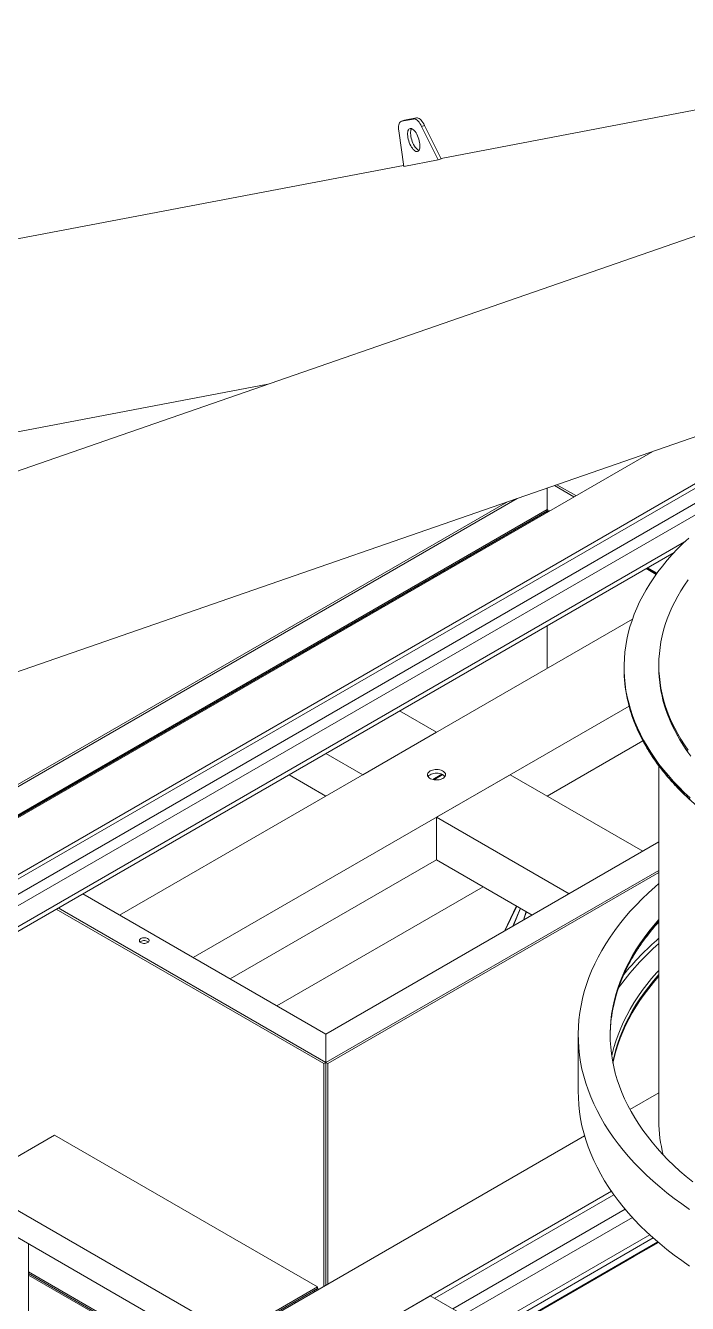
# Model space of a CAD drawing. Header units: millimetres. Extents: x 26816 to 90584, y 11074 to 56542.
# Drawn here: x 46006 to 46959, y 40034 to 41874 of the extents above; entities that cross this region are included whole.
import ezdxf

# ---------------------------------------------------------------- set-up
doc = ezdxf.new("R2010")
doc.units = ezdxf.units.MM
doc.layers.add('MAU_TÍM', color=4, linetype='Continuous', lineweight=25)
doc.layers.add('MAU_XANH', color=5, linetype='Continuous')
doc.layers.add('MAU_XANH_LUC', color=102, linetype='Continuous')

msp = doc.modelspace()

# ---------------------------------------------------------------- linework, layer by layer
at = {"layer": 'MAU_TÍM', "linetype": 'Continuous', "lineweight": 0}
for p, q in [((47610.4, 41873.7), (46604.2, 41682.6)), ((46550.9, 41737.3), (46546.7, 41735.8)), ((46564.7, 41739.2), (46547.1, 41735.9)), ((46551.4, 41737.4), (46547.1, 41735.9)), ((46550.9, 41737.3), (46551.4, 41737.4)), ((46569, 41740.7), (46551.4, 41737.4)), ((46564.7, 41739.2), (46569, 41740.7)), ((46580.6, 41730), (46576.3, 41728.5)), ((46600.3, 41680.4), (46576.3, 41728.5)), ((46604.6, 41681.9), (46580.6, 41730)), ((46543.3, 41722.2), (46550.6, 41671)), ((47318.2, 41691.8), (45534.6, 41072.6)), ((46550.4, 41672.4), (45485.6, 41470.2)), ((46550.6, 41671), (46600.3, 41680.4)), ((46600.3, 41680.4), (46604.6, 41681.9)), ((45536.6, 41202), (46354.9, 41357.4)), ((45698, 40840.4), (47174.4, 41352.9))]:
    msp.add_line(p, q, dxfattribs=at)
at = {"layer": 'MAU_TÍM', "linetype": 'Continuous', "lineweight": 0, "flags": 128}
for points in [[(46547.1, 41735.9), (46546.1, 41735.5), (46545.2, 41734.8), (46544.4, 41733.8), (46543.8, 41732.4), (46543.3, 41730.8), (46543, 41729), (46542.9, 41726.9), (46543, 41724.6), (46543.3, 41722.2)], [(46572.2, 41710.4), (46571.4, 41712.7), (46570.4, 41715), (46569.3, 41717.2), (46568.2, 41719.2), (46567, 41721), (46565.7, 41722.5), (46564.4, 41723.8), (46563.2, 41724.7), (46561.9, 41725.4), (46560.8, 41725.7), (46559.7, 41725.7), (46558.7, 41725.3), (46557.9, 41724.6), (46557.2, 41723.6), (46556.6, 41722.3), (46556.2, 41720.7), (46556, 41718.9), (46556, 41716.9), (46556.2, 41714.7), (46556.5, 41712.4), (46557, 41710), (46557.7, 41707.6), (46558.5, 41705.3), (46559.5, 41703), (46560.5, 41700.8), (46561.7, 41698.8), (46562.9, 41697.1), (46564.2, 41695.5), (46565.5, 41694.2), (46566.7, 41693.3), (46568, 41692.6), (46569.1, 41692.3), (46570.2, 41692.3), (46571.2, 41692.7), (46572, 41693.4), (46572.7, 41694.4), (46573.3, 41695.7), (46573.7, 41697.3), (46573.9, 41699.1), (46573.9, 41701.2), (46573.7, 41703.3), (46573.4, 41705.6), (46572.9, 41708), (46572.2, 41710.4)], [(46561.7, 41725.5), (46561.5, 41725.1), (46560.9, 41723.8), (46560.5, 41722.2), (46560.3, 41720.4), (46560.3, 41718.3), (46560.5, 41716.2), (46560.8, 41713.9), (46561.3, 41711.5), (46562, 41709.1), (46562.8, 41706.8), (46563.8, 41704.5), (46564.8, 41702.3), (46566, 41700.3), (46567.2, 41698.5), (46568.5, 41697), (46569.8, 41695.7), (46571, 41694.8), (46572.2, 41694.1), (46572.5, 41694)], [(46576.3, 41728.5), (46575.1, 41730.7), (46573.8, 41732.8), (46572.5, 41734.6), (46571.1, 41736.1), (46569.8, 41737.4), (46568.4, 41738.3), (46567.1, 41739), (46565.9, 41739.3), (46564.7, 41739.2)], [(46569, 41740.7), (46570.2, 41740.8), (46571.4, 41740.5), (46572.7, 41739.8), (46574.1, 41738.9), (46575.4, 41737.6), (46576.8, 41736), (46578.1, 41734.2), (46579.4, 41732.2), (46580.6, 41730)]]:
    msp.add_lwpolyline(points, dxfattribs=at)
at = {"layer": 'MAU_XANH', "linetype": 'Continuous', "lineweight": 0}
for p, q in [((45839.3, 40561.6), (47174.4, 41332.4)), ((45839.3, 40555.1), (47174.4, 41325.8)), ((45806, 40513.8), (47174.4, 41303.8)), ((45813.1, 40501.6), (47174.4, 41287.4)), ((45768.6, 40602.4), (46908.9, 41260.7)), ((45839.3, 40486.5), (46954.9, 41130.5)), ((45839.3, 40480), (46939.9, 41115.3)), ((48180.8, 38906), (44459.7, 41054.1)), ((44442.8, 41024.9), (48164, 38876.8)), ((46801.7, 40420.8), (46801.7, 40339.1)), ((46876.2, 40313.1), (46917.7, 40337.1)), ((45927.5, 40206.7), (46047.9, 40276.2)), ((46047.9, 40276.2), (46426.2, 40057.8)), ((46309.7, 39986.1), (46810.8, 40275.4)), ((46398.1, 39935.1), (46849.4, 40195.6)), ((46595.2, 40041.5), (46853.1, 40190.4)), ((46621.2, 40026.5), (46869.3, 40169.7)), ((46636.7, 40017.5), (46879.8, 40157.8)), ((46670.9, 39997.8), (46904.8, 40132.8)), ((46677.2, 39994.1), (46909.7, 40128.3)), ((46010.4, 40120), (46010.4, 39762.8)), ((46237, 39948.6), (46010.4, 40079.4)), ((46237, 39946.2), (46010.4, 40077)), ((46010.4, 40074.9), (46714.8, 39668.3)), ((46426.2, 40057.8), (46305.8, 39988.3)), ((46426.2, 40055.4), (46308, 39987.1)), ((46423, 40051.5), (46421.2, 40052.5)), ((46425.8, 40053.1), (46424.1, 40054.1)), ((46427.9, 40054.3), (46425.8, 40053.1)), ((46426.2, 40057.8), (46426.2, 40055.4)), ((46427.9, 40054.3), (46426.2, 40055.4)), ((46395.4, 40035.6), (46393.6, 40036.6)), ((46556.3, 40026.4), (46588.8, 40045.1)), ((46953, 39834.9), (46588.8, 40045.1))]:
    msp.add_line(p, q, dxfattribs=at)
at = {"layer": 'MAU_XANH', "linetype": 'Continuous', "lineweight": 0, "flags": 128}
for points in [[(46962, 40169.5), (46950.7, 40177.3), (46939.8, 40185.3), (46929.3, 40193.5), (46919.2, 40201.8), (46909.4, 40210.3), (46900, 40218.9), (46891, 40227.7), (46882.4, 40236.6), (46874.2, 40245.6), (46866.5, 40254.7), (46859.1, 40264), (46852.2, 40273.3), (46845.7, 40282.8), (46839.6, 40292.4), (46834, 40302), (46828.8, 40311.7), (46824.1, 40321.6), (46819.8, 40331.4), (46815.9, 40341.4), (46812.6, 40351.4), (46809.6, 40361.4), (46807.1, 40371.5), (46805.1, 40381.6), (46803.6, 40391.7), (46802.5, 40401.9), (46801.9, 40412.1), (46801.7, 40422.2), (46802, 40432.4), (46802.8, 40442.6), (46804, 40452.8), (46805.7, 40462.9), (46807.8, 40473), (46810.4, 40483.1), (46813.5, 40493.1), (46817, 40503.1), (46821, 40513), (46825.4, 40522.8), (46830.3, 40532.6), (46835.6, 40542.3), (46841.4, 40552), (46847.5, 40561.5), (46854.2, 40570.9), (46861.2, 40580.3), (46868.7, 40589.5), (46876.6, 40598.6), (46884.9, 40607.6), (46893.6, 40616.4), (46902.7, 40625.1), (46912.2, 40633.7), (46917.7, 40638.5)], [(46966.6, 40209.1), (46957.1, 40216.8), (46948, 40224.7), (46939.2, 40232.8), (46930.9, 40240.9), (46922.9, 40249.2), (46915.3, 40257.6), (46908, 40266.1), (46901.2, 40274.7), (46894.7, 40283.4), (46888.7, 40292.3), (46883, 40301.2), (46877.8, 40310.2), (46873, 40319.2), (46868.5, 40328.4), (46864.5, 40337.6), (46861, 40346.8), (46857.8, 40356.1), (46855.1, 40365.5), (46852.8, 40374.9), (46850.9, 40384.3), (46849.5, 40393.7), (46848.4, 40403.2), (46847.9, 40412.7), (46847.7, 40422.1), (46848, 40431.6), (46848.7, 40441.1), (46849.8, 40450.6), (46851.4, 40460), (46853.4, 40469.4), (46855.8, 40478.8), (46858.7, 40488.1), (46862, 40497.4), (46865.7, 40506.7), (46869.8, 40515.8), (46874.3, 40525), (46879.3, 40534), (46884.6, 40543), (46890.4, 40551.8), (46896.6, 40560.6), (46903.1, 40569.3), (46910.1, 40577.9), (46917.4, 40586.4), (46917.7, 40586.7)], [(46849.6, 40446.5), (46849.8, 40448.1), (46851.4, 40457.5), (46853.4, 40467), (46855.8, 40476.3), (46858.7, 40485.7), (46862, 40495), (46865.7, 40504.2), (46869.8, 40513.4), (46874.3, 40522.5), (46879.3, 40531.5), (46884.6, 40540.5), (46890.4, 40549.4), (46896.6, 40558.2), (46903.1, 40566.9), (46910.1, 40575.5), (46917.4, 40583.9), (46917.7, 40584.2)], [(46849.9, 40390.5), (46850.4, 40392.9), (46852.9, 40402.3), (46855.7, 40411.7), (46859, 40421), (46862.8, 40430.3), (46866.9, 40439.5), (46871.5, 40448.7), (46876.4, 40457.8), (46881.8, 40466.8), (46887.6, 40475.7), (46893.8, 40484.5), (46900.4, 40493.3), (46907.4, 40501.9), (46914.8, 40510.4), (46917.7, 40513.6)], [(46851.5, 40381.2), (46853.4, 40390.2), (46855.8, 40399.6), (46858.7, 40408.9), (46862, 40418.2), (46865.7, 40427.5), (46869.8, 40436.6), (46874.3, 40445.7), (46879.3, 40454.8), (46884.6, 40463.8), (46890.4, 40472.6), (46896.6, 40481.4), (46903.1, 40490.1), (46910.1, 40498.7), (46917.4, 40507.2), (46917.7, 40507.5)], [(46851.7, 40379.9), (46853.4, 40387.8), (46855.8, 40397.1), (46858.7, 40406.5), (46862, 40415.8), (46865.7, 40425), (46869.8, 40434.2), (46874.3, 40443.3), (46879.3, 40452.3), (46884.6, 40461.3), (46890.4, 40470.2), (46896.6, 40479), (46903.1, 40487.7), (46910.1, 40496.3), (46917.4, 40504.7), (46917.7, 40505)], [(46962, 40087.8), (46950.7, 40095.7), (46939.8, 40103.7), (46929.3, 40111.8), (46919.2, 40120.2), (46909.4, 40128.6), (46900, 40137.3), (46891, 40146), (46882.4, 40154.9), (46874.2, 40163.9), (46866.5, 40173.1), (46859.1, 40182.3), (46852.2, 40191.7), (46845.7, 40201.2), (46839.6, 40210.7), (46834, 40220.4), (46828.8, 40230.1), (46824.1, 40239.9), (46819.8, 40249.8), (46815.9, 40259.7), (46812.6, 40269.7), (46809.6, 40279.7), (46807.1, 40289.8), (46805.1, 40299.9), (46803.6, 40310.1), (46802.5, 40320.2), (46801.9, 40330.4), (46801.7, 40339.1)]]:
    msp.add_lwpolyline(points, dxfattribs=at)
at = {"layer": 'MAU_XANH', "linetype": 'Continuous', "lineweight": 0}
for centre, radius, start, end in [((47165.5, 40269.5), 376, 131.2333, 144.5225), ((47180.5, 40256), 401.7, 130.8679, 141.3196), ((47057, 40418.3), 209.4, 172.2567, 179.6566)]:
    msp.add_arc(centre, radius, start, end, dxfattribs=at)
msp.add_open_spline([(46849.6, 40446.2), (46849.7, 40446.7), (46850.1, 40449.9), (46851.1, 40455.7), (46852.7, 40463.7), (46854.6, 40471.7), (46856.8, 40479.7), (46859.4, 40487.6), (46862.3, 40495.5), (46865.4, 40503.4), (46868.9, 40511.2), (46872.7, 40519), (46876.8, 40526.7), (46881.2, 40534.4), (46885.9, 40542), (46890.8, 40549.5), (46896.1, 40557), (46901.7, 40564.4), (46907.5, 40571.8), (46912.9, 40578.1), (46916.4, 40582), (46917.7, 40583.4)], degree=3, knots=[0, 0, 0, 0, 0.010262, 0.066558, 0.122844, 0.179118, 0.235377, 0.291621, 0.347847, 0.404057, 0.460248, 0.516422, 0.572579, 0.628718, 0.684842, 0.740951, 0.797045, 0.853127, 0.909197, 0.965257, 1, 1, 1, 1], dxfattribs=at)
at = {"layer": 'MAU_XANH_LUC', "linetype": 'Continuous', "lineweight": 0}
for p, q in [((46767.4, 41211.6), (46795.6, 41195.3)), ((46770.9, 41212.8), (46798.4, 41197)), ((45872.9, 40707.5), (46714, 41193.1)), ((46714, 41193.1), (45875, 40708.7)), ((46756.8, 41176.9), (46756.8, 41207.9)), ((46699.8, 41188.1), (45872.2, 40710.4)), ((45943.6, 40707.5), (46756.8, 41176.9)), ((45945, 40706.7), (46756.8, 41175.3)), ((45945.9, 40706.2), (46756.8, 41174.3)), ((46402, 40969.5), (46756.8, 41174.3)), ((46756.8, 41176.9), (46760.3, 41174.9)), ((46756.8, 41175.3), (46756.8, 41176.9)), ((46756.8, 41174.3), (46756.8, 41175.3)), ((46756.8, 41175.3), (46756.8, 41174.3)), ((46756.8, 41175.3), (46758.8, 41174.1)), ((46756.8, 41174.3), (46758, 41173.6)), ((46756.8, 41174.3), (46758, 41173.6)), ((46756.8, 41174.3), (46756.8, 41172.9)), ((46756.8, 41174.3), (46756.8, 41174.3)), ((46756.8, 41174.3), (46756.8, 41174.3)), ((46937, 41113.7), (46937.9, 41113.2)), ((46939.9, 41115.3), (46939.9, 41115.3)), ((46899.4, 41091.9), (46913.8, 41083.6)), ((46899.4, 41091.9), (46913.8, 41083.6)), ((46900.3, 41092.4), (46914.3, 41084.3)), ((46901.7, 41093.3), (46915.2, 41085.5)), ((46879.8, 41019.4), (46141.6, 40593.2)), ((46756.8, 41009.6), (46756.8, 40948.3)), ((46403.2, 40968.8), (46402, 40969.5)), ((46917.7, 40953.1), (46917.7, 40949.9)), ((46867.7, 40949.9), (46867.7, 40947.4)), ((46297.1, 40907.5), (46295.9, 40908.2)), ((45945.9, 40706.2), (46265.3, 40890.6)), ((46874.8, 40894), (46247.6, 40532)), ((46265.3, 40890.6), (46265.3, 40889.2)), ((46597.7, 40856.5), (46544.6, 40887.1)), ((46597.7, 40856.5), (46491.6, 40795.3)), ((46894.6, 40844.2), (46756.8, 40764.6)), ((46491.6, 40795.3), (46438.5, 40825.9)), ((46917.7, 40808), (46917.7, 40296.6)), ((46438.5, 40764.6), (46385.5, 40795.3)), ((46605.3, 40796), (46592.2, 40788.4)), ((46593.9, 40788.1), (46606.6, 40795.4)), ((46703.7, 40795.3), (46597.7, 40734)), ((46894.6, 40685), (46703.7, 40795.3)), ((46788.6, 40623.8), (46597.7, 40734)), ((46597.7, 40672.8), (46597.7, 40734)), ((46917.7, 40698.4), (46438.6, 40421.8)), ((46597.7, 40672.8), (46300.7, 40501.4)), ((46917.7, 40657.5), (46438.6, 40380.9)), ((46735.5, 40593.2), (46597.7, 40672.8)), ((46917.7, 40654.3), (46441.4, 40379.3)), ((46438.6, 40421.8), (46088.5, 40623.8)), ((46367.9, 40462.5), (46664.9, 40634)), ((46050.3, 40601.8), (46435.7, 40379.3)), ((46053.2, 40603.4), (46438.6, 40380.9)), ((46712.9, 40606.3), (46695.6, 40570.1)), ((46696, 40570.4), (46713.1, 40606.1)), ((46718.5, 40603), (46707.5, 40577)), ((46707.9, 40577.2), (46718.7, 40602.9)), ((46726.9, 40598.2), (46722.7, 40585.8)), ((46722.9, 40585.9), (46727.1, 40598.1)), ((46438.6, 40380.9), (46438.6, 40421.8)), ((46438.6, 40380.9), (46435.7, 40379.3)), ((46441.4, 40379.3), (46438.6, 40380.9)), ((46438.6, 40380.9), (46438.6, 40060.5)), ((46438.6, 40340.1), (46438.6, 40380.9)), ((46435.7, 40379.3), (46435.7, 40058.8)), ((46441.4, 40379.3), (46441.4, 40062.1)), ((46916.2, 40122.7), (46685.4, 39989.4)), ((46917, 40122), (46881.9, 40101.8)), ((46881.5, 40101.6), (46686.3, 39988.9)), ((46881.2, 40102.5), (46881.5, 40101.6)), ((46881.9, 40101.8), (46881.4, 40101.8)), ((46881.6, 40102.7), (46881.9, 40101.8))]:
    msp.add_line(p, q, dxfattribs=at)
at = {"layer": 'MAU_XANH_LUC', "linetype": 'Continuous', "lineweight": 0, "flags": 128}
for points in [[(46962.7, 40762), (46954.4, 40769.8), (46946.3, 40777.7), (46938.7, 40785.7), (46931.4, 40793.9), (46924.5, 40802.2), (46917.9, 40810.5), (46911.8, 40819), (46906, 40827.5), (46900.7, 40836.2), (46895.7, 40844.9), (46891.1, 40853.7), (46886.9, 40862.5), (46883.1, 40871.5), (46879.8, 40880.4), (46876.8, 40889.4), (46874.3, 40898.5), (46872.1, 40907.6), (46870.4, 40916.7), (46869.1, 40925.9), (46868.2, 40935), (46867.8, 40944.2), (46867.7, 40953.4), (46868.1, 40962.6), (46868.9, 40971.7), (46870.1, 40980.9), (46871.7, 40990), (46873.7, 40999.1), (46876.2, 41008.2), (46879.1, 41017.2), (46882.3, 41026.2), (46886, 41035.1), (46890.1, 41044), (46894.6, 41052.8), (46899.5, 41061.6), (46904.7, 41070.2), (46910.4, 41078.8), (46916.5, 41087.3), (46922.9, 41095.7), (46929.7, 41103.9), (46936.9, 41112.1), (46944.5, 41120.2), (46952.5, 41128.2), (46960.8, 41136)], [(46959.9, 41075.8), (46954.6, 41068), (46949.5, 41060.1), (46944.9, 41052.1), (46940.6, 41044.1), (46936.6, 41036.1), (46933, 41027.9), (46929.8, 41019.8), (46927, 41011.5), (46924.5, 41003.3), (46922.4, 40995), (46920.7, 40986.6), (46919.4, 40978.3), (46918.5, 40969.9), (46917.9, 40961.5), (46917.7, 40953.1), (46917.9, 40944.8), (46918.5, 40936.4), (46919.4, 40928), (46920.7, 40919.7), (46922.4, 40911.3), (46924.5, 40903), (46927, 40894.8), (46929.8, 40886.5), (46933, 40878.3), (46936.6, 40870.2), (46940.6, 40862.1), (46944.9, 40854.1), (46949.5, 40846.2), (46954.6, 40838.3), (46959.9, 40830.5)], [(46917.7, 40949.9), (46917.8, 40944.7), (46918.2, 40936.3), (46919, 40927.9), (46920.2, 40919.5), (46921.8, 40911.1), (46923.7, 40902.8), (46926.1, 40894.4), (46928.8, 40886.2), (46931.9, 40877.9), (46935.3, 40869.8), (46939.2, 40861.6), (46943.4, 40853.6), (46947.9, 40845.6), (46952.9, 40837.6), (46958.1, 40829.8), (46963.8, 40822)], [(46963.8, 40822), (46958.1, 40829.8), (46952.9, 40837.6), (46947.9, 40845.6), (46943.4, 40853.6), (46939.2, 40861.6), (46935.3, 40869.8), (46931.9, 40877.9), (46928.8, 40886.2), (46926.1, 40894.4), (46923.7, 40902.8), (46921.8, 40911.1), (46920.2, 40919.5), (46919, 40927.9), (46918.2, 40936.3), (46917.8, 40944.7), (46917.7, 40949.9)], [(46917.7, 40949.9), (46917.9, 40941.5), (46918.5, 40933.1), (46919.4, 40924.7), (46920.7, 40916.4), (46922.4, 40908.1), (46924.5, 40899.8), (46927, 40891.5), (46929.8, 40883.3), (46933, 40875.1), (46936.6, 40867), (46940.6, 40858.9), (46944.9, 40850.9), (46949.5, 40842.9), (46954.6, 40835.1), (46959.9, 40827.3)], [(46962.7, 40759.5), (46954.4, 40767.3), (46946.3, 40775.2), (46938.7, 40783.3), (46931.4, 40791.4), (46924.5, 40799.7), (46917.9, 40808.1), (46911.8, 40816.5), (46906, 40825.1), (46900.7, 40833.7), (46895.7, 40842.4), (46891.1, 40851.2), (46886.9, 40860.1), (46883.1, 40869), (46879.8, 40878), (46876.8, 40887), (46874.3, 40896.1), (46872.1, 40905.2), (46872, 40905.7)], [(46606.8, 40790), (46605.2, 40789.2), (46603.4, 40788.5), (46601.4, 40788.1), (46599.3, 40787.8), (46597.1, 40787.8), (46595, 40787.9), (46592.9, 40788.3), (46591, 40788.8), (46589.2, 40789.5), (46587.7, 40790.4), (46586.5, 40791.4), (46585.5, 40792.5), (46584.9, 40793.7), (46584.7, 40795), (46584.8, 40796.2), (46585.2, 40797.4), (46586, 40798.6), (46587.1, 40799.6), (46588.5, 40800.6), (46590.1, 40801.4), (46591.9, 40802), (46593.9, 40802.5), (46596, 40802.7), (46598.2, 40802.8), (46600.3, 40802.6), (46602.4, 40802.3), (46604.3, 40801.7), (46606.1, 40801), (46607.6, 40800.1), (46608.8, 40799.1), (46609.8, 40798), (46610.4, 40796.8), (46610.6, 40795.6), (46610.6, 40794.3), (46610.1, 40793.1), (46609.3, 40792), (46608.2, 40790.9), (46606.8, 40790)], [(46609.8, 40792.6), (46609.8, 40792.7), (46608.8, 40793.8), (46607.6, 40794.8), (46606.1, 40795.7), (46604.3, 40796.4), (46602.4, 40796.9), (46600.3, 40797.3), (46598.2, 40797.5), (46596, 40797.4), (46593.9, 40797.1), (46591.9, 40796.7), (46590.1, 40796.1), (46588.5, 40795.3)], [(46172, 40553.6), (46173.2, 40553), (46174.6, 40552.6), (46176.1, 40552.4), (46177.7, 40552.4), (46179.2, 40552.6), (46180.6, 40553), (46181.9, 40553.6), (46182.9, 40554.3), (46183.5, 40555.1), (46183.9, 40556), (46183.9, 40556.9), (46183.5, 40557.8), (46182.9, 40558.6), (46181.9, 40559.3), (46180.6, 40559.9), (46179.2, 40560.3), (46177.7, 40560.5), (46176.1, 40560.5), (46174.6, 40560.3), (46173.2, 40559.9), (46172, 40559.3), (46171, 40558.6), (46170.3, 40557.8), (46170, 40556.9), (46170, 40556), (46170.3, 40555.1), (46171, 40554.3), (46172, 40553.6)], [(46183, 40554.4), (46182.9, 40554.5), (46181.9, 40555.2), (46180.6, 40555.8), (46179.2, 40556.2), (46177.7, 40556.4), (46176.1, 40556.4), (46174.6, 40556.2), (46173.2, 40555.8), (46172, 40555.2), (46171, 40554.5), (46170.9, 40554.4)], [(46170.9, 40554.4), (46171, 40554.5), (46172, 40555.2), (46173.2, 40555.8), (46174.6, 40556.2), (46176.1, 40556.4), (46177.7, 40556.4), (46179.2, 40556.2), (46180.6, 40555.8), (46181.9, 40555.2), (46182.9, 40554.5), (46183, 40554.4)]]:
    msp.add_lwpolyline(points, dxfattribs=at)
at = {"layer": 'MAU_XANH_LUC', "linetype": 'Continuous', "lineweight": 0}
for centre, radius, start, end in [((47071.8, 40947.5), 204.1, 180.0288, 191.8351), ((46592.5, 40787.8), 8.5, 118.25, 145.3382), ((47107.2, 40297), 189.5, 180.0938, 195.0354)]:
    msp.add_arc(centre, radius, start, end, dxfattribs=at)
msp.add_open_spline([(46872.1, 40905.4), (46872.4, 40904.1), (46873.2, 40900.2), (46874.8, 40893.6), (46877.1, 40885.7), (46879.7, 40877.8), (46882.6, 40870), (46885.8, 40862.2), (46889.3, 40854.5), (46893.1, 40846.8), (46897.3, 40839.1), (46901.7, 40831.5), (46906.4, 40824), (46911.4, 40816.5), (46916.8, 40809.1), (46922.4, 40801.8), (46928.3, 40794.6), (46934.4, 40787.4), (46940.9, 40780.3), (46947.6, 40773.3), (46954.6, 40766.4), (46961.9, 40759.6), (46969.5, 40752.9), (46977.3, 40746.3), (46985.4, 40739.8), (46993.7, 40733.4), (47002.3, 40727.1), (47011.1, 40721), (47020.2, 40714.9), (47029.5, 40709), (47039, 40703.2), (47048.8, 40697.5), (47058.7, 40692), (47068.9, 40686.6), (47079.3, 40681.3), (47089.9, 40676.2), (47100.8, 40671.2), (47111.8, 40666.4), (47123, 40661.7), (47134.3, 40657.1), (47145.9, 40652.7), (47157.6, 40648.5), (47169.5, 40644.4), (47181.5, 40640.5), (47193.7, 40636.7), (47206.1, 40633.1), (47218.6, 40629.6), (47231.2, 40626.4), (47243.9, 40623.3), (47256.8, 40620.3), (47269.7, 40617.6), (47282.8, 40615), (47296, 40612.5), (47309.3, 40610.3), (47322.6, 40608.2), (47336, 40606.3), (47347.8, 40604.8), (47355, 40604), (47357.8, 40603.7)], degree=3, knots=[0, 0, 0, 0, 0.008847, 0.026951, 0.045057, 0.063167, 0.081281, 0.099398, 0.11752, 0.135645, 0.153774, 0.171907, 0.190043, 0.208183, 0.226326, 0.244472, 0.26262, 0.280771, 0.298924, 0.317079, 0.335235, 0.353393, 0.371552, 0.389712, 0.407873, 0.426035, 0.444197, 0.462359, 0.480521, 0.498684, 0.516847, 0.535009, 0.553172, 0.571334, 0.589496, 0.607658, 0.625819, 0.64398, 0.662141, 0.680301, 0.698462, 0.716621, 0.734781, 0.75294, 0.771098, 0.789257, 0.807415, 0.825573, 0.84373, 0.861887, 0.880044, 0.8982, 0.916357, 0.934513, 0.952669, 0.970824, 0.98898, 1, 1, 1, 1], dxfattribs=at)

doc.saveas('drawing.dxf')
